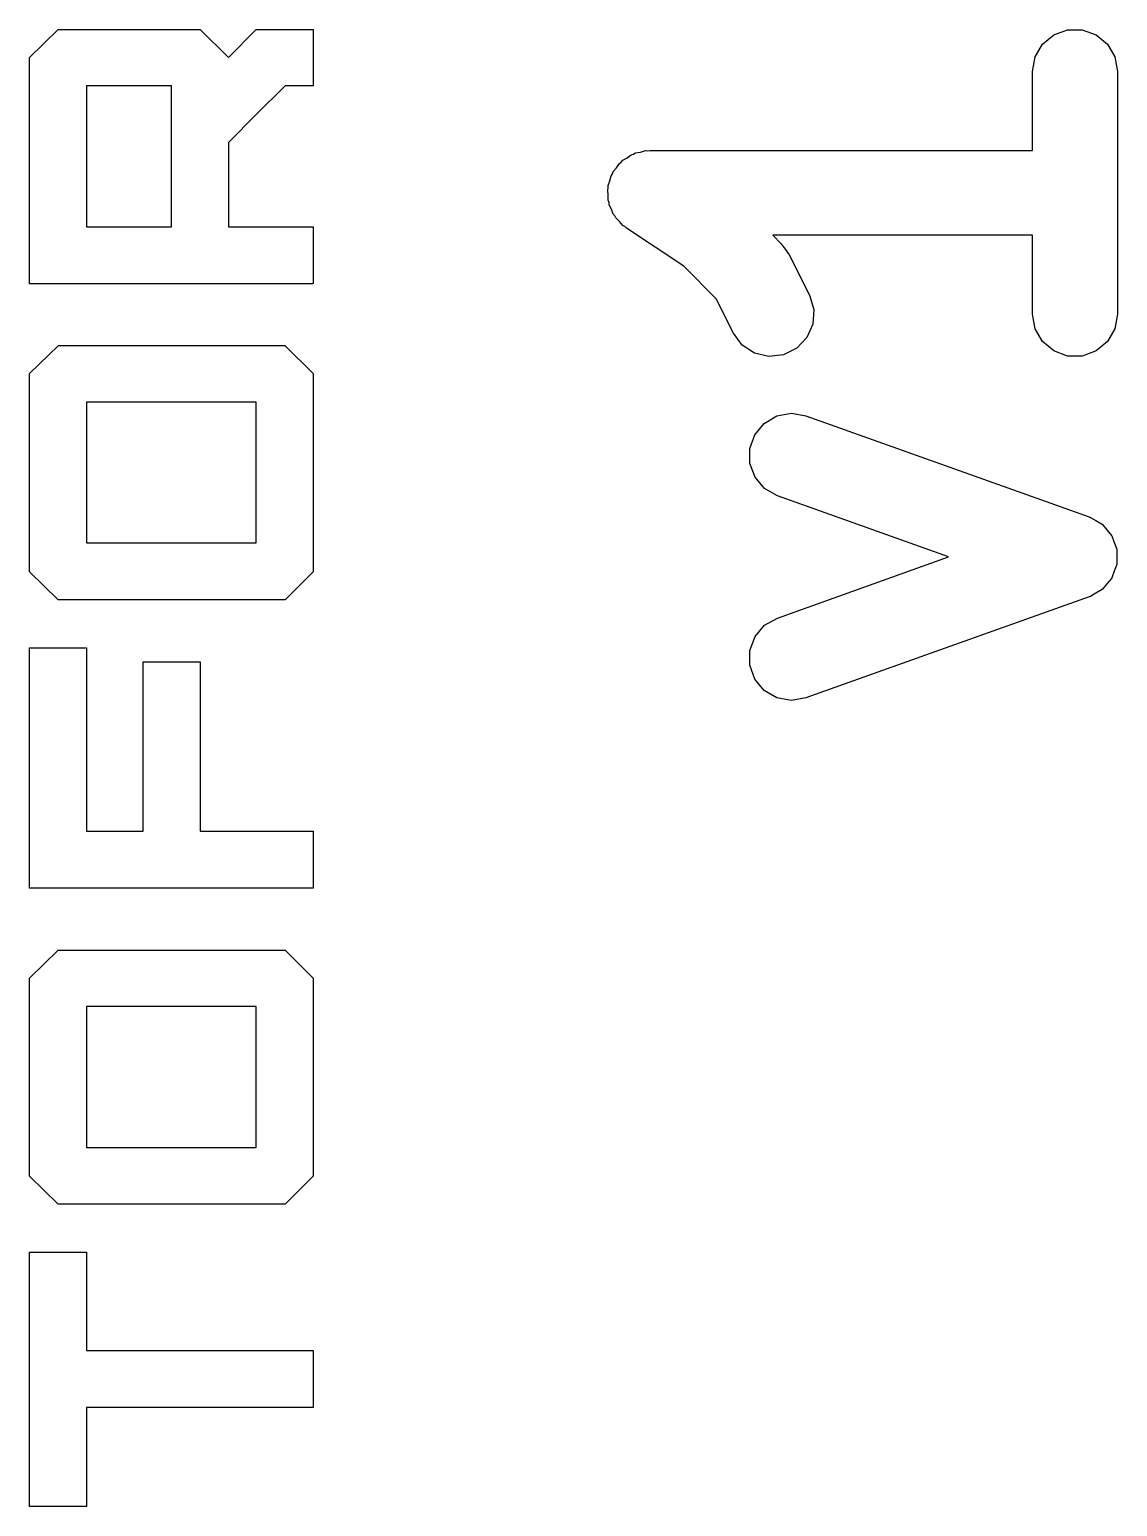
# Model space of a CAD drawing. Extents: x 4 to 27.8, y 3.9 to 24.1.
# Drawn here: x 23.99 to 27.83, y 14.15 to 19.36 of the extents above; entities that cross this region are included whole.
import ezdxf

# ---------------------------------------------------------------- set-up
doc = ezdxf.new("R2010")
doc.units = 0
doc.header["$MEASUREMENT"] = 0
doc.layers.add('BLACK', color=7, linetype='CONTINUOUS')

msp = doc.modelspace()

# ---------------------------------------------------------------- linework, layer by layer
at = {"layer": 'Black'}
for p, q in [((23.9879, 19.2639), (24.0893, 19.3624)), ((24.0893, 19.3624), (24.0894, 19.3625)), ((24.0893, 19.3624), (24.0893, 19.3624)), ((24.0893, 19.3624), (24.0893, 19.3624)), ((24.0894, 19.3625), (24.0895, 19.3625)), ((24.0895, 19.3625), (24.0895, 19.3625)), ((24.0895, 19.3625), (24.0895, 19.3625)), ((24.0895, 19.3625), (24.0896, 19.3625)), ((24.0896, 19.3625), (24.0896, 19.3625)), ((24.0896, 19.3625), (24.0896, 19.3625)), ((24.0896, 19.3625), (24.0897, 19.3625)), ((24.0897, 19.3625), (24.5899, 19.3625)), ((24.5899, 19.3625), (24.5899, 19.3625)), ((24.5899, 19.3625), (24.59, 19.3625)), ((24.5899, 19.3625), (24.5899, 19.3625)), ((24.59, 19.3625), (24.59, 19.3625)), ((24.59, 19.3625), (24.5901, 19.3625)), ((24.5901, 19.3625), (24.5901, 19.3625)), ((24.5901, 19.3625), (24.5901, 19.3625)), ((24.5901, 19.3625), (24.5902, 19.3624)), ((24.5902, 19.3624), (24.5902, 19.3624)), ((24.5902, 19.3624), (24.5902, 19.3624)), ((24.5902, 19.3624), (24.6898, 19.2642)), ((24.6898, 19.2642), (24.788, 19.3624)), ((24.788, 19.3624), (24.7881, 19.3625)), ((24.788, 19.3624), (24.788, 19.3624)), ((24.788, 19.3624), (24.788, 19.3624)), ((24.7881, 19.3625), (24.7882, 19.3625)), ((24.7882, 19.3625), (24.7882, 19.3625)), ((24.7882, 19.3625), (24.7882, 19.3625)), ((24.7882, 19.3625), (24.7883, 19.3625)), ((24.7883, 19.3625), (24.7883, 19.3625)), ((24.7883, 19.3625), (24.7883, 19.3625)), ((24.7883, 19.3625), (24.7884, 19.3625)), ((24.7884, 19.3625), (24.9883, 19.3625)), ((24.9883, 19.3625), (24.9883, 19.3625)), ((24.9883, 19.3625), (24.9884, 19.3625)), ((24.9884, 19.3625), (24.9884, 19.3625)), ((24.9884, 19.3625), (24.9885, 19.3625)), ((24.9885, 19.3625), (24.9885, 19.3625)), ((24.9885, 19.3625), (24.9885, 19.3625)), ((24.9885, 19.3625), (24.9886, 19.3625)), ((24.9886, 19.3625), (24.9886, 19.3624)), ((24.9886, 19.3624), (24.9886, 19.3624)), ((24.9886, 19.3624), (24.9887, 19.3624)), ((24.9887, 19.3624), (24.9887, 19.3623)), ((24.9887, 19.3623), (24.9887, 19.3623)), ((24.9887, 19.3623), (24.9887, 19.3623)), ((24.9887, 19.3623), (24.9888, 19.3622)), ((24.9888, 19.3622), (24.9888, 19.3622)), ((24.9888, 19.3622), (24.9888, 19.3621)), ((24.9888, 19.3621), (24.9888, 19.3621)), ((24.9888, 19.3621), (24.9888, 19.362)), ((24.9888, 19.362), (24.9888, 19.1636)), ((27.6036, 19.3442), (27.6525, 19.362)), ((27.6525, 19.362), (27.7046, 19.362)), ((27.7046, 19.362), (27.7536, 19.3442)), ((27.5376, 19.2656), (27.5637, 19.3107)), ((27.5637, 19.3107), (27.6036, 19.3442)), ((27.7536, 19.3442), (27.7935, 19.3107)), ((27.7935, 19.3107), (27.8195, 19.2656)), ((23.9878, 19.2637), (23.9878, 19.2638)), ((23.9878, 19.2638), (23.9879, 19.2638)), ((23.9878, 19.2636), (23.9878, 19.2637)), ((23.9878, 19.2637), (23.9878, 19.2637)), ((23.9878, 19.2635), (23.9878, 19.2636)), ((23.9878, 19.2636), (23.9878, 19.2636)), ((23.9878, 19.2636), (23.9878, 19.2636)), ((23.9878, 18.4654), (23.9878, 19.2635)), ((23.9879, 19.2638), (23.9879, 19.2639)), ((23.9879, 19.2639), (23.9879, 19.2639)), ((23.9879, 19.2639), (23.9879, 19.2639)), ((27.5286, 19.2143), (27.5376, 19.2656)), ((27.8195, 19.2656), (27.8286, 19.2143)), ((27.5286, 18.9357), (27.5286, 19.2143)), ((27.8286, 19.2143), (27.8286, 18.3571)), ((24.1887, 19.1631), (24.1887, 18.6658)), ((24.4894, 19.1631), (24.1887, 19.1631)), ((24.4894, 18.6658), (24.4894, 19.1631)), ((24.89, 19.1631), (24.7887, 19.0633)), ((24.9883, 19.1631), (24.89, 19.1631)), ((24.9884, 19.1631), (24.9883, 19.1631)), ((24.9883, 19.1631), (24.9883, 19.1631)), ((24.9885, 19.1631), (24.9884, 19.1631)), ((24.9884, 19.1631), (24.9884, 19.1631)), ((24.9886, 19.1632), (24.9885, 19.1632)), ((24.9885, 19.1632), (24.9885, 19.1632)), ((24.9885, 19.1632), (24.9885, 19.1631)), ((24.9887, 19.1633), (24.9886, 19.1633)), ((24.9886, 19.1633), (24.9886, 19.1632)), ((24.9886, 19.1632), (24.9886, 19.1632)), ((24.9888, 19.1634), (24.9887, 19.1634)), ((24.9887, 19.1634), (24.9887, 19.1633)), ((24.9887, 19.1633), (24.9887, 19.1633)), ((24.9887, 19.1633), (24.9887, 19.1633)), ((24.9888, 19.1636), (24.9888, 19.1636)), ((24.9888, 19.1636), (24.9888, 19.1635)), ((24.9888, 19.1635), (24.9888, 19.1635)), ((24.9888, 19.1635), (24.9888, 19.1634)), ((24.7887, 19.0633), (24.6903, 18.9635)), ((24.6903, 18.9635), (24.6903, 18.6658)), ((26.1704, 18.9343), (26.1786, 18.9357)), ((26.1786, 18.9357), (27.5286, 18.9357)), ((26.0602, 18.8744), (26.0701, 18.8893)), ((26.0701, 18.8893), (26.0768, 18.8942)), ((26.0768, 18.8942), (26.0822, 18.9006)), ((26.0822, 18.9006), (26.0977, 18.9096)), ((26.0977, 18.9096), (26.1121, 18.9202)), ((26.1121, 18.9202), (26.1201, 18.9225)), ((26.1201, 18.9225), (26.1273, 18.9267)), ((26.1273, 18.9267), (26.1449, 18.9298)), ((26.1449, 18.9298), (26.1621, 18.9348)), ((26.1621, 18.9348), (26.1704, 18.9343)), ((26.037, 18.8286), (26.0412, 18.846)), ((26.0412, 18.846), (26.0458, 18.8529)), ((26.0458, 18.8529), (26.0487, 18.8607)), ((26.0487, 18.8607), (26.0602, 18.8744)), ((26.0289, 18.7954), (26.0308, 18.8034)), ((26.0308, 18.7776), (26.0289, 18.7954)), ((26.0308, 18.8118), (26.037, 18.8286)), ((26.0308, 18.8034), (26.0308, 18.8118)), ((26.0308, 18.7597), (26.0308, 18.7776)), ((26.0337, 18.7519), (26.0308, 18.7597)), ((26.0346, 18.7436), (26.0337, 18.7519)), ((26.0425, 18.7275), (26.0346, 18.7436)), ((26.0487, 18.7107), (26.0425, 18.7275)), ((26.054, 18.7043), (26.0487, 18.7107)), ((26.0577, 18.6969), (26.054, 18.7043)), ((26.0706, 18.6845), (26.0577, 18.6969)), ((26.0822, 18.6708), (26.0706, 18.6845)), ((24.1887, 18.6658), (24.4894, 18.6658)), ((24.6903, 18.6658), (24.9883, 18.6658)), ((24.9883, 18.6658), (24.9883, 18.6658)), ((24.9883, 18.6658), (24.9884, 18.6658)), ((24.9884, 18.6658), (24.9884, 18.6658)), ((24.9884, 18.6658), (24.9885, 18.6658)), ((24.9885, 18.6658), (24.9885, 18.6658)), ((24.9885, 18.6658), (24.9885, 18.6658)), ((24.9885, 18.6658), (24.9886, 18.6657)), ((24.9886, 18.6657), (24.9886, 18.6657)), ((24.9886, 18.6657), (24.9886, 18.6657)), ((24.9886, 18.6657), (24.9887, 18.6656)), ((24.9887, 18.6656), (24.9887, 18.6656)), ((24.9887, 18.6656), (24.9887, 18.6656)), ((24.9887, 18.6656), (24.9887, 18.6655)), ((24.9887, 18.6655), (24.9888, 18.6655)), ((24.9888, 18.6655), (24.9888, 18.6654)), ((24.9888, 18.6654), (24.9888, 18.6654)), ((24.9888, 18.6654), (24.9888, 18.6654)), ((24.9888, 18.6654), (24.9888, 18.6653)), ((24.9888, 18.6653), (24.9888, 18.4654)), ((26.0894, 18.6667), (26.0822, 18.6708)), ((26.0954, 18.6609), (26.0894, 18.6667)), ((26.2973, 18.5263), (26.0954, 18.6609)), ((27.5286, 18.6357), (26.6121, 18.6357)), ((26.6121, 18.6357), (26.6418, 18.6061)), ((27.5286, 18.3571), (27.5286, 18.6357)), ((26.6418, 18.6061), (26.6556, 18.5864)), ((26.6556, 18.5864), (26.6699, 18.5671)), ((26.4124, 18.4111), (26.2973, 18.5263)), ((26.6699, 18.5671), (26.7413, 18.4242)), ((23.9878, 18.4653), (23.9878, 18.4654)), ((23.9878, 18.4654), (23.9878, 18.4654)), ((23.9878, 18.4652), (23.9878, 18.4653)), ((23.9878, 18.4653), (23.9878, 18.4653)), ((23.9878, 18.4653), (23.9878, 18.4653)), ((23.9879, 18.4652), (23.9878, 18.4652)), ((23.9878, 18.4652), (23.9878, 18.4652)), ((23.9879, 18.4651), (23.9879, 18.4652)), ((23.988, 18.4651), (23.9879, 18.4651)), ((23.9879, 18.4651), (23.9879, 18.4651)), ((23.988, 18.465), (23.988, 18.4651)), ((23.9881, 18.465), (23.988, 18.465)), ((23.988, 18.465), (23.988, 18.465)), ((23.9882, 18.465), (23.9881, 18.465)), ((23.9881, 18.465), (23.9881, 18.465)), ((23.9882, 18.4649), (23.9882, 18.465)), ((23.9883, 18.4649), (23.9882, 18.4649)), ((23.9882, 18.4649), (23.9882, 18.4649)), ((24.9883, 18.4649), (23.9883, 18.4649)), ((24.9884, 18.4649), (24.9883, 18.4649)), ((24.9883, 18.4649), (24.9883, 18.4649)), ((24.9885, 18.465), (24.9884, 18.465)), ((24.9884, 18.465), (24.9884, 18.4649)), ((24.9886, 18.465), (24.9885, 18.465)), ((24.9885, 18.465), (24.9885, 18.465)), ((24.9885, 18.465), (24.9885, 18.465)), ((24.9887, 18.4651), (24.9886, 18.4651)), ((24.9886, 18.4651), (24.9886, 18.4651)), ((24.9886, 18.4651), (24.9886, 18.465)), ((24.9888, 18.4653), (24.9887, 18.4652)), ((24.9887, 18.4652), (24.9887, 18.4652)), ((24.9887, 18.4652), (24.9887, 18.4652)), ((24.9887, 18.4652), (24.9887, 18.4651)), ((24.9888, 18.4654), (24.9888, 18.4654)), ((24.9888, 18.4654), (24.9888, 18.4653)), ((24.9888, 18.4653), (24.9888, 18.4653)), ((24.9888, 18.4653), (24.9888, 18.4653)), ((26.7413, 18.4242), (26.7562, 18.3743)), ((26.473, 18.2901), (26.4124, 18.4111)), ((26.7562, 18.3743), (26.753, 18.3223)), ((26.753, 18.3223), (26.7323, 18.2745)), ((27.5376, 18.3058), (27.5286, 18.3571)), ((27.8286, 18.3571), (27.8195, 18.3058)), ((26.504, 18.2482), (26.473, 18.2901)), ((26.7323, 18.2745), (26.6965, 18.2367)), ((27.5637, 18.2607), (27.5376, 18.3058)), ((27.6036, 18.2272), (27.5637, 18.2607)), ((27.7935, 18.2607), (27.7536, 18.2272)), ((27.8195, 18.3058), (27.7935, 18.2607)), ((23.9879, 18.1474), (24.0893, 18.2459)), ((24.0893, 18.2459), (24.0893, 18.2459)), ((24.0893, 18.2459), (24.0893, 18.2459)), ((24.0893, 18.2459), (24.0894, 18.2459)), ((24.0894, 18.2459), (24.0895, 18.246)), ((24.0895, 18.246), (24.0895, 18.246)), ((24.0895, 18.246), (24.0895, 18.246)), ((24.0895, 18.246), (24.0896, 18.246)), ((24.0896, 18.246), (24.0896, 18.246)), ((24.0896, 18.246), (24.0896, 18.246)), ((24.0896, 18.246), (24.0897, 18.246)), ((24.0897, 18.246), (24.8898, 18.246)), ((24.8898, 18.246), (24.8898, 18.246)), ((24.8898, 18.246), (24.8899, 18.246)), ((24.8898, 18.246), (24.8898, 18.246)), ((24.8899, 18.246), (24.8899, 18.246)), ((24.8899, 18.246), (24.89, 18.246)), ((24.89, 18.246), (24.89, 18.246)), ((24.89, 18.246), (24.89, 18.2459)), ((24.89, 18.2459), (24.8901, 18.2459)), ((24.8901, 18.2459), (24.8901, 18.2459)), ((24.8901, 18.2459), (24.8901, 18.2459)), ((24.8901, 18.2459), (24.9886, 18.1474)), ((26.5475, 18.2195), (26.504, 18.2482)), ((26.5982, 18.2074), (26.5475, 18.2195)), ((26.6499, 18.2134), (26.5982, 18.2074)), ((26.6965, 18.2367), (26.6499, 18.2134)), ((27.6525, 18.2094), (27.6036, 18.2272)), ((27.7046, 18.2094), (27.6525, 18.2094)), ((27.7536, 18.2272), (27.7046, 18.2094)), ((23.9878, 18.1472), (23.9879, 18.1473)), ((23.9878, 18.1471), (23.9878, 18.1472)), ((23.9878, 18.1472), (23.9878, 18.1472)), ((23.9878, 18.1472), (23.9878, 18.1472)), ((23.9878, 18.147), (23.9878, 18.1471)), ((23.9878, 17.4474), (23.9878, 18.147)), ((23.9878, 18.147), (23.9878, 18.147)), ((23.9878, 18.147), (23.9878, 18.147)), ((23.9879, 18.1473), (23.9879, 18.1474)), ((23.9879, 18.1473), (23.9879, 18.1473)), ((23.9879, 18.1473), (23.9879, 18.1473)), ((24.9886, 18.1474), (24.9886, 18.1473)), ((24.9886, 18.1473), (24.9887, 18.1473)), ((24.9887, 18.1473), (24.9887, 18.1473)), ((24.9887, 18.1473), (24.9887, 18.1472)), ((24.9887, 18.1472), (24.9887, 18.1472)), ((24.9887, 18.1472), (24.9888, 18.1472)), ((24.9888, 18.1472), (24.9888, 18.1471)), ((24.9888, 18.1471), (24.9888, 18.147)), ((24.9888, 18.147), (24.9888, 18.147)), ((24.9888, 18.147), (24.9888, 18.147)), ((24.9888, 18.147), (24.9888, 17.4474)), ((24.1887, 18.0466), (24.1887, 17.5493)), ((24.7879, 18.0466), (24.1887, 18.0466)), ((24.7879, 17.5493), (24.7879, 18.0466)), ((26.5815, 17.9715), (26.6264, 17.9978)), ((26.6264, 17.9978), (26.6777, 18.0071)), ((26.6777, 18.0071), (26.729, 17.9984)), ((26.729, 17.9984), (27.729, 17.6413)), ((26.5482, 17.9314), (26.5815, 17.9715)), ((26.5307, 17.8823), (26.5482, 17.9314)), ((26.531, 17.8302), (26.5307, 17.8823)), ((26.5491, 17.7814), (26.531, 17.8302)), ((26.5828, 17.7417), (26.5491, 17.7814)), ((26.6281, 17.7159), (26.5828, 17.7417)), ((27.2326, 17.5), (26.6281, 17.7159)), ((27.729, 17.6413), (27.7298, 17.6408)), ((27.7298, 17.6408), (27.7307, 17.6406)), ((27.7307, 17.6406), (27.7525, 17.6279)), ((27.7525, 17.6279), (27.7743, 17.6155)), ((27.7743, 17.6155), (27.7749, 17.6148)), ((27.7749, 17.6148), (27.7757, 17.6143)), ((27.7757, 17.6143), (27.7917, 17.595)), ((27.7917, 17.595), (27.808, 17.5758)), ((24.1887, 17.5493), (24.7879, 17.5493)), ((27.808, 17.5758), (27.8083, 17.5749)), ((27.8083, 17.5749), (27.8089, 17.5742)), ((27.8089, 17.5742), (27.8174, 17.5505)), ((27.8174, 17.5505), (27.8261, 17.5269)), ((27.8261, 17.5269), (27.8261, 17.526)), ((26.6281, 17.2841), (27.2326, 17.5)), ((27.8261, 17.526), (27.8264, 17.5252)), ((27.8264, 17.4748), (27.8261, 17.474)), ((27.8264, 17.5252), (27.8263, 17.5)), ((27.8263, 17.5), (27.8264, 17.4748)), ((23.9878, 17.4473), (23.9878, 17.4474)), ((23.9878, 17.4474), (23.9878, 17.4474)), ((23.9878, 17.4474), (23.9878, 17.4474)), ((23.9878, 17.4472), (23.9878, 17.4473)), ((23.9879, 17.4472), (23.9878, 17.4472)), ((23.9878, 17.4472), (23.9878, 17.4472)), ((23.9878, 17.4472), (23.9878, 17.4472)), ((23.9879, 17.4471), (23.9879, 17.4472)), ((24.0893, 17.3485), (23.9879, 17.4471)), ((23.9879, 17.4471), (23.9879, 17.4471)), ((23.9879, 17.4471), (23.9879, 17.4471)), ((24.9886, 17.4471), (24.8901, 17.3485)), ((24.9887, 17.4471), (24.9886, 17.4471)), ((24.9886, 17.4471), (24.9886, 17.4471)), ((24.9888, 17.4472), (24.9887, 17.4472)), ((24.9887, 17.4472), (24.9887, 17.4472)), ((24.9887, 17.4472), (24.9887, 17.4472)), ((24.9887, 17.4472), (24.9887, 17.4471)), ((24.9888, 17.4474), (24.9888, 17.4474)), ((24.9888, 17.4474), (24.9888, 17.4474)), ((24.9888, 17.4474), (24.9888, 17.4473)), ((24.9888, 17.4473), (24.9888, 17.4472)), ((27.808, 17.4242), (27.7917, 17.4051)), ((27.8083, 17.4251), (27.808, 17.4242)), ((27.8089, 17.4258), (27.8083, 17.4251)), ((27.8174, 17.4495), (27.8089, 17.4258)), ((27.8261, 17.4731), (27.8174, 17.4495)), ((27.8261, 17.474), (27.8261, 17.4731)), ((27.7525, 17.3721), (27.7307, 17.3594)), ((27.7743, 17.3845), (27.7525, 17.3721)), ((27.7749, 17.3852), (27.7743, 17.3845)), ((27.7757, 17.3857), (27.7749, 17.3852)), ((27.7917, 17.4051), (27.7757, 17.3857)), ((24.0894, 17.3485), (24.0893, 17.3485)), ((24.0893, 17.3485), (24.0893, 17.3485)), ((24.0893, 17.3485), (24.0893, 17.3485)), ((24.0895, 17.3484), (24.0894, 17.3485)), ((24.0894, 17.3485), (24.0894, 17.3485)), ((24.0894, 17.3485), (24.0894, 17.3485)), ((24.0896, 17.3484), (24.0895, 17.3484)), ((24.0895, 17.3484), (24.0895, 17.3484)), ((24.0895, 17.3484), (24.0895, 17.3484)), ((24.0895, 17.3484), (24.0895, 17.3484)), ((24.0895, 17.3484), (24.0895, 17.3484)), ((24.0897, 17.3484), (24.0896, 17.3484)), ((24.0896, 17.3484), (24.0896, 17.3484)), ((24.0896, 17.3484), (24.0896, 17.3484)), ((24.8898, 17.3484), (24.0897, 17.3484)), ((24.8899, 17.3484), (24.8898, 17.3484)), ((24.8898, 17.3484), (24.8898, 17.3484)), ((24.8898, 17.3484), (24.8898, 17.3484)), ((24.89, 17.3484), (24.8899, 17.3484)), ((24.8899, 17.3484), (24.8899, 17.3484)), ((24.8901, 17.3485), (24.89, 17.3485)), ((24.89, 17.3485), (24.89, 17.3484)), ((24.89, 17.3484), (24.89, 17.3484)), ((24.8901, 17.3485), (24.8901, 17.3485)), ((24.8901, 17.3485), (24.8901, 17.3485)), ((27.729, 17.3587), (26.729, 17.0016)), ((27.7298, 17.3592), (27.729, 17.3587)), ((27.7307, 17.3594), (27.7298, 17.3592)), ((26.5828, 17.2583), (26.6281, 17.2841)), ((26.531, 17.1698), (26.5491, 17.2186)), ((26.5491, 17.2186), (26.5828, 17.2583)), ((23.9878, 17.1788), (23.9879, 17.1789)), ((23.9878, 17.1787), (23.9878, 17.1788)), ((23.9878, 17.1788), (23.9878, 17.1788)), ((23.9878, 17.1788), (23.9878, 17.1788)), ((23.9878, 17.1786), (23.9878, 17.1787)), ((23.9878, 17.1787), (23.9878, 17.1787)), ((23.9878, 16.3305), (23.9878, 17.1786)), ((23.9878, 17.1786), (23.9878, 17.1786)), ((23.9879, 17.1789), (23.988, 17.179)), ((23.9879, 17.1789), (23.9879, 17.1789)), ((23.9879, 17.1789), (23.9879, 17.1789)), ((23.988, 17.179), (23.988, 17.179)), ((23.988, 17.179), (23.988, 17.179)), ((23.988, 17.179), (23.9881, 17.179)), ((23.9881, 17.179), (23.9881, 17.1791)), ((23.9881, 17.1791), (23.9882, 17.1791)), ((23.9882, 17.1791), (23.9882, 17.1791)), ((23.9882, 17.1791), (23.9882, 17.1791)), ((23.9882, 17.1791), (23.9883, 17.1791)), ((23.9883, 17.1791), (24.1882, 17.1791)), ((24.1882, 17.1791), (24.1883, 17.1791)), ((24.1882, 17.1791), (24.1882, 17.1791)), ((24.1883, 17.1791), (24.1883, 17.1791)), ((24.1883, 17.1791), (24.1883, 17.1791)), ((24.1883, 17.1791), (24.1884, 17.179)), ((24.1884, 17.179), (24.1884, 17.179)), ((24.1884, 17.179), (24.1885, 17.179)), ((24.1885, 17.179), (24.1885, 17.179)), ((24.1885, 17.179), (24.1885, 17.1789)), ((24.1885, 17.1789), (24.1886, 17.1789)), ((24.1886, 17.1789), (24.1886, 17.1789)), ((24.1886, 17.1789), (24.1886, 17.1788)), ((24.1886, 17.1788), (24.1886, 17.1788)), ((24.1886, 17.1788), (24.1886, 17.1788)), ((24.1886, 17.1788), (24.1886, 17.1787)), ((24.1886, 17.1787), (24.1887, 17.1787)), ((24.1887, 17.1787), (24.1887, 17.1786)), ((24.1887, 17.1786), (24.1887, 17.1786)), ((24.1887, 17.1786), (24.1887, 16.5309)), ((26.5307, 17.1177), (26.531, 17.1698)), ((24.3891, 17.1288), (24.3892, 17.1289)), ((24.3891, 17.1287), (24.3891, 17.1288)), ((24.3891, 17.1288), (24.3891, 17.1288)), ((24.3891, 17.1288), (24.3891, 17.1288)), ((24.3891, 17.1286), (24.3891, 17.1287)), ((24.3891, 17.1287), (24.3891, 17.1287)), ((24.3891, 16.5309), (24.3891, 17.1286)), ((24.3892, 17.1289), (24.3892, 17.129)), ((24.3892, 17.129), (24.3893, 17.129)), ((24.3892, 17.1289), (24.3892, 17.1289)), ((24.3892, 17.1289), (24.3892, 17.1289)), ((24.3893, 17.129), (24.3893, 17.1291)), ((24.3893, 17.1291), (24.3894, 17.1291)), ((24.3893, 17.129), (24.3893, 17.129)), ((24.3894, 17.1291), (24.3894, 17.1291)), ((24.3894, 17.1291), (24.3895, 17.1291)), ((24.3895, 17.1291), (24.3895, 17.1291)), ((24.3895, 17.1291), (24.3896, 17.1291)), ((24.3896, 17.1291), (24.3896, 17.1291)), ((24.3896, 17.1291), (24.5895, 17.1291)), ((24.5895, 17.1291), (24.5895, 17.1291)), ((24.5895, 17.1291), (24.5896, 17.1291)), ((24.5896, 17.1291), (24.5896, 17.1291)), ((24.5896, 17.1291), (24.5897, 17.1291)), ((24.5897, 17.1291), (24.5897, 17.1291)), ((24.5897, 17.1291), (24.5897, 17.1291)), ((24.5897, 17.1291), (24.5898, 17.129)), ((24.5898, 17.129), (24.5898, 17.129)), ((24.5898, 17.129), (24.5898, 17.129)), ((24.5898, 17.129), (24.5899, 17.1289)), ((24.5899, 17.1289), (24.5899, 17.1289)), ((24.5899, 17.1289), (24.5899, 17.1289)), ((24.5899, 17.1289), (24.5899, 17.1288)), ((24.5899, 17.1288), (24.59, 17.1288)), ((24.59, 17.1288), (24.59, 17.1288)), ((24.59, 17.1288), (24.59, 17.1287)), ((24.59, 17.1287), (24.59, 17.1287)), ((24.59, 17.1287), (24.59, 17.1286)), ((24.59, 17.1286), (24.59, 16.5309)), ((26.5482, 17.0686), (26.5307, 17.1177)), ((26.5815, 17.0285), (26.5482, 17.0686)), ((26.6264, 17.0022), (26.5815, 17.0285)), ((26.6777, 16.9929), (26.6264, 17.0022)), ((26.729, 17.0016), (26.6777, 16.9929)), ((24.1887, 16.5309), (24.3891, 16.5309)), ((24.59, 16.5309), (24.9883, 16.5309)), ((24.9883, 16.5309), (24.9883, 16.5309)), ((24.9883, 16.5309), (24.9884, 16.5309)), ((24.9884, 16.5309), (24.9884, 16.5309)), ((24.9884, 16.5309), (24.9885, 16.5309)), ((24.9885, 16.5309), (24.9885, 16.5309)), ((24.9885, 16.5309), (24.9885, 16.5308)), ((24.9885, 16.5308), (24.9886, 16.5308)), ((24.9886, 16.5308), (24.9886, 16.5308)), ((24.9886, 16.5308), (24.9886, 16.5308)), ((24.9886, 16.5308), (24.9887, 16.5307)), ((24.9887, 16.5307), (24.9887, 16.5307)), ((24.9887, 16.5307), (24.9887, 16.5307)), ((24.9887, 16.5307), (24.9887, 16.5306)), ((24.9887, 16.5306), (24.9888, 16.5306)), ((24.9888, 16.5306), (24.9888, 16.5305)), ((24.9888, 16.5305), (24.9888, 16.5305)), ((24.9888, 16.5305), (24.9888, 16.5305)), ((24.9888, 16.5305), (24.9888, 16.5304)), ((24.9888, 16.5304), (24.9888, 16.3305)), ((23.9878, 16.3304), (23.9878, 16.3305)), ((23.9878, 16.3305), (23.9878, 16.3305)), ((23.9878, 16.3303), (23.9878, 16.3304)), ((23.9878, 16.3304), (23.9878, 16.3304)), ((23.9879, 16.3302), (23.9878, 16.3303)), ((23.9878, 16.3303), (23.9878, 16.3303)), ((23.9878, 16.3303), (23.9878, 16.3303)), ((23.988, 16.3301), (23.9879, 16.3302)), ((23.9879, 16.3302), (23.9879, 16.3302)), ((23.9879, 16.3302), (23.9879, 16.3302)), ((23.9881, 16.3301), (23.988, 16.3301)), ((23.988, 16.3301), (23.988, 16.3301)), ((23.988, 16.3301), (23.988, 16.3301)), ((23.9881, 16.33), (23.9881, 16.3301)), ((23.9882, 16.33), (23.9881, 16.33)), ((23.9883, 16.33), (23.9882, 16.33)), ((23.9882, 16.33), (23.9882, 16.33)), ((23.9882, 16.33), (23.9882, 16.33)), ((24.9883, 16.33), (23.9883, 16.33)), ((24.9884, 16.33), (24.9883, 16.33)), ((24.9883, 16.33), (24.9883, 16.33)), ((24.9885, 16.33), (24.9884, 16.33)), ((24.9884, 16.33), (24.9884, 16.33)), ((24.9886, 16.3301), (24.9885, 16.3301)), ((24.9885, 16.3301), (24.9885, 16.3301)), ((24.9885, 16.3301), (24.9885, 16.33)), ((24.9887, 16.3302), (24.9886, 16.3302)), ((24.9886, 16.3302), (24.9886, 16.3301)), ((24.9886, 16.3301), (24.9886, 16.3301)), ((24.9888, 16.3303), (24.9887, 16.3303)), ((24.9887, 16.3303), (24.9887, 16.3303)), ((24.9887, 16.3303), (24.9887, 16.3302)), ((24.9887, 16.3302), (24.9887, 16.3302)), ((24.9888, 16.3305), (24.9888, 16.3305)), ((24.9888, 16.3305), (24.9888, 16.3304)), ((24.9888, 16.3304), (24.9888, 16.3304)), ((24.9888, 16.3304), (24.9888, 16.3303)), ((23.9879, 16.0124), (24.0893, 16.111)), ((24.0893, 16.111), (24.0893, 16.111)), ((24.0893, 16.111), (24.0893, 16.111)), ((24.0893, 16.111), (24.0894, 16.111)), ((24.0894, 16.111), (24.0895, 16.111)), ((24.0895, 16.111), (24.0895, 16.1111)), ((24.0895, 16.1111), (24.0895, 16.1111)), ((24.0895, 16.1111), (24.0896, 16.1111)), ((24.0896, 16.1111), (24.0896, 16.1111)), ((24.0896, 16.1111), (24.0896, 16.1111)), ((24.0896, 16.1111), (24.0897, 16.1111)), ((24.0897, 16.1111), (24.8898, 16.1111)), ((24.8898, 16.1111), (24.8898, 16.1111)), ((24.8898, 16.1111), (24.8899, 16.1111)), ((24.8898, 16.1111), (24.8898, 16.1111)), ((24.8899, 16.1111), (24.8899, 16.1111)), ((24.8899, 16.1111), (24.89, 16.1111)), ((24.89, 16.1111), (24.89, 16.111)), ((24.89, 16.111), (24.89, 16.111)), ((24.89, 16.111), (24.8901, 16.111)), ((24.8901, 16.111), (24.8901, 16.111)), ((24.8901, 16.111), (24.8901, 16.1109)), ((24.8901, 16.1109), (24.9886, 16.0124)), ((23.9878, 16.0123), (23.9879, 16.0124)), ((23.9878, 16.0122), (23.9878, 16.0123)), ((23.9878, 16.0123), (23.9878, 16.0123)), ((23.9878, 16.0123), (23.9878, 16.0123)), ((23.9878, 16.0121), (23.9878, 16.0122)), ((23.9878, 15.3125), (23.9878, 16.0121)), ((23.9878, 16.0121), (23.9878, 16.0121)), ((23.9878, 16.0121), (23.9878, 16.0121)), ((23.9879, 16.0124), (23.9879, 16.0124)), ((23.9879, 16.0124), (23.9879, 16.0124)), ((23.9879, 16.0124), (23.9879, 16.0124)), ((24.9886, 16.0124), (24.9886, 16.0124)), ((24.9886, 16.0124), (24.9887, 16.0124)), ((24.9887, 16.0124), (24.9887, 16.0124)), ((24.9887, 16.0124), (24.9887, 16.0123)), ((24.9887, 16.0123), (24.9887, 16.0123)), ((24.9887, 16.0123), (24.9888, 16.0123)), ((24.9888, 16.0123), (24.9888, 16.0122)), ((24.9888, 16.0122), (24.9888, 16.0121)), ((24.9888, 16.0121), (24.9888, 16.0121)), ((24.9888, 16.0121), (24.9888, 16.0121)), ((24.9888, 16.0121), (24.9888, 15.3125)), ((24.1887, 15.9116), (24.1887, 15.4144)), ((24.7879, 15.9116), (24.1887, 15.9116)), ((24.7879, 15.4144), (24.7879, 15.9116)), ((24.1887, 15.4144), (24.7879, 15.4144)), ((23.9878, 15.3124), (23.9878, 15.3125)), ((23.9878, 15.3125), (23.9878, 15.3125)), ((23.9878, 15.3125), (23.9878, 15.3125)), ((23.9878, 15.3123), (23.9878, 15.3124)), ((23.9879, 15.3122), (23.9878, 15.3123)), ((23.9878, 15.3123), (23.9878, 15.3123)), ((23.9878, 15.3123), (23.9878, 15.3123)), ((24.0893, 15.2136), (23.9879, 15.3122)), ((23.9879, 15.3122), (23.9879, 15.3122)), ((23.9879, 15.3122), (23.9879, 15.3122)), ((23.9879, 15.3122), (23.9879, 15.3122)), ((24.9886, 15.3122), (24.8901, 15.2136)), ((24.9887, 15.3122), (24.9886, 15.3122)), ((24.9886, 15.3122), (24.9886, 15.3122)), ((24.9888, 15.3123), (24.9887, 15.3123)), ((24.9887, 15.3123), (24.9887, 15.3123)), ((24.9887, 15.3123), (24.9887, 15.3122)), ((24.9887, 15.3122), (24.9887, 15.3122)), ((24.9888, 15.3125), (24.9888, 15.3125)), ((24.9888, 15.3125), (24.9888, 15.3125)), ((24.9888, 15.3125), (24.9888, 15.3124)), ((24.9888, 15.3124), (24.9888, 15.3123)), ((24.0894, 15.2136), (24.0893, 15.2136)), ((24.0893, 15.2136), (24.0893, 15.2136)), ((24.0893, 15.2136), (24.0893, 15.2136)), ((24.0895, 15.2135), (24.0894, 15.2136)), ((24.0894, 15.2136), (24.0894, 15.2136)), ((24.0894, 15.2136), (24.0894, 15.2136)), ((24.0896, 15.2135), (24.0895, 15.2135)), ((24.0895, 15.2135), (24.0895, 15.2135)), ((24.0895, 15.2135), (24.0895, 15.2135)), ((24.0895, 15.2135), (24.0895, 15.2135)), ((24.0895, 15.2135), (24.0895, 15.2135)), ((24.0897, 15.2135), (24.0896, 15.2135)), ((24.0896, 15.2135), (24.0896, 15.2135)), ((24.0896, 15.2135), (24.0896, 15.2135)), ((24.8898, 15.2135), (24.0897, 15.2135)), ((24.8899, 15.2135), (24.8898, 15.2135)), ((24.8898, 15.2135), (24.8898, 15.2135)), ((24.8898, 15.2135), (24.8898, 15.2135)), ((24.89, 15.2135), (24.8899, 15.2135)), ((24.8899, 15.2135), (24.8899, 15.2135)), ((24.8901, 15.2136), (24.89, 15.2136)), ((24.89, 15.2136), (24.89, 15.2135)), ((24.89, 15.2135), (24.89, 15.2135)), ((24.8901, 15.2136), (24.8901, 15.2136)), ((24.8901, 15.2136), (24.8901, 15.2136)), ((23.9878, 15.0435), (23.9879, 15.0436)), ((23.9878, 15.0434), (23.9878, 15.0435)), ((23.9878, 15.0435), (23.9878, 15.0435)), ((23.9878, 15.0433), (23.9878, 15.0434)), ((23.9878, 15.0434), (23.9878, 15.0434)), ((23.9878, 15.0434), (23.9878, 15.0434)), ((23.9878, 14.1467), (23.9878, 15.0433)), ((23.9878, 15.0433), (23.9878, 15.0433)), ((23.9879, 15.0436), (23.988, 15.0437)), ((23.9879, 15.0436), (23.9879, 15.0436)), ((23.9879, 15.0436), (23.9879, 15.0436)), ((23.988, 15.0437), (23.988, 15.0437)), ((23.988, 15.0437), (23.988, 15.0437)), ((23.988, 15.0437), (23.9881, 15.0437)), ((23.9881, 15.0437), (23.9882, 15.0438)), ((23.9881, 15.0437), (23.9881, 15.0437)), ((23.9882, 15.0438), (23.9882, 15.0438)), ((23.9882, 15.0438), (23.9882, 15.0438)), ((23.9882, 15.0438), (23.9883, 15.0438)), ((23.9883, 15.0438), (24.1882, 15.0438)), ((24.1882, 15.0438), (24.1883, 15.0438)), ((24.1882, 15.0438), (24.1882, 15.0438)), ((24.1883, 15.0438), (24.1883, 15.0438)), ((24.1883, 15.0438), (24.1883, 15.0437)), ((24.1883, 15.0437), (24.1884, 15.0437)), ((24.1884, 15.0437), (24.1884, 15.0437)), ((24.1884, 15.0437), (24.1885, 15.0437)), ((24.1885, 15.0437), (24.1885, 15.0437)), ((24.1885, 15.0437), (24.1885, 15.0436)), ((24.1885, 15.0436), (24.1886, 15.0436)), ((24.1886, 15.0436), (24.1886, 15.0436)), ((24.1886, 15.0436), (24.1886, 15.0435)), ((24.1886, 15.0435), (24.1886, 15.0435)), ((24.1886, 15.0435), (24.1886, 15.0434)), ((24.1886, 15.0434), (24.1886, 15.0434)), ((24.1886, 15.0434), (24.1887, 15.0434)), ((24.1887, 15.0434), (24.1887, 15.0433)), ((24.1887, 15.0433), (24.1887, 15.0433)), ((24.1887, 15.0433), (24.1887, 14.6968)), ((24.1887, 14.6968), (24.9883, 14.6968)), ((24.9883, 14.6968), (24.9883, 14.6968)), ((24.9883, 14.6968), (24.9884, 14.6968)), ((24.9884, 14.6968), (24.9884, 14.6968)), ((24.9884, 14.6968), (24.9885, 14.6968)), ((24.9885, 14.6968), (24.9885, 14.6968)), ((24.9885, 14.6968), (24.9885, 14.6968)), ((24.9885, 14.6968), (24.9886, 14.6967)), ((24.9886, 14.6967), (24.9886, 14.6967)), ((24.9886, 14.6967), (24.9886, 14.6967)), ((24.9886, 14.6967), (24.9887, 14.6967)), ((24.9887, 14.6967), (24.9887, 14.6966)), ((24.9887, 14.6966), (24.9887, 14.6966)), ((24.9887, 14.6966), (24.9887, 14.6965)), ((24.9887, 14.6965), (24.9888, 14.6965)), ((24.9888, 14.6965), (24.9888, 14.6965)), ((24.9888, 14.6965), (24.9888, 14.6964)), ((24.9888, 14.6964), (24.9888, 14.6964)), ((24.9888, 14.6964), (24.9888, 14.6963)), ((24.9888, 14.6963), (24.9888, 14.4965)), ((24.9883, 14.496), (24.1887, 14.496)), ((24.1887, 14.496), (24.1887, 14.1467)), ((24.9884, 14.496), (24.9883, 14.496)), ((24.9883, 14.496), (24.9883, 14.496)), ((24.9885, 14.496), (24.9884, 14.496)), ((24.9884, 14.496), (24.9884, 14.496)), ((24.9886, 14.496), (24.9885, 14.496)), ((24.9885, 14.496), (24.9885, 14.496)), ((24.9885, 14.496), (24.9885, 14.496)), ((24.9887, 14.4961), (24.9886, 14.4961)), ((24.9886, 14.4961), (24.9886, 14.4961)), ((24.9886, 14.4961), (24.9886, 14.496)), ((24.9888, 14.4963), (24.9887, 14.4962)), ((24.9887, 14.4962), (24.9887, 14.4962)), ((24.9887, 14.4962), (24.9887, 14.4962)), ((24.9887, 14.4962), (24.9887, 14.4961)), ((24.9888, 14.4965), (24.9888, 14.4964)), ((24.9888, 14.4964), (24.9888, 14.4964)), ((24.9888, 14.4964), (24.9888, 14.4963)), ((24.9888, 14.4963), (24.9888, 14.4963)), ((23.9878, 14.1466), (23.9878, 14.1467)), ((23.9878, 14.1465), (23.9878, 14.1466)), ((23.9878, 14.1466), (23.9878, 14.1466)), ((23.9878, 14.1464), (23.9878, 14.1465)), ((23.9878, 14.1465), (23.9878, 14.1465)), ((23.9878, 14.1465), (23.9878, 14.1465)), ((23.9879, 14.1464), (23.9878, 14.1464)), ((23.9879, 14.1463), (23.9879, 14.1464)), ((23.988, 14.1463), (23.9879, 14.1463)), ((23.9879, 14.1463), (23.9879, 14.1463)), ((23.988, 14.1462), (23.988, 14.1463)), ((23.988, 14.1463), (23.988, 14.1463)), ((23.9881, 14.1462), (23.988, 14.1462)), ((23.9882, 14.1462), (23.9881, 14.1462)), ((23.9881, 14.1462), (23.9881, 14.1462)), ((23.9883, 14.1462), (23.9882, 14.1462)), ((23.9882, 14.1462), (23.9882, 14.1462)), ((23.9882, 14.1462), (23.9882, 14.1462)), ((24.1882, 14.1462), (23.9883, 14.1462)), ((24.1883, 14.1462), (24.1882, 14.1462)), ((24.1882, 14.1462), (24.1882, 14.1462)), ((24.1884, 14.1462), (24.1883, 14.1462)), ((24.1883, 14.1462), (24.1883, 14.1462)), ((24.1883, 14.1462), (24.1883, 14.1462)), ((24.1885, 14.1463), (24.1884, 14.1462)), ((24.1884, 14.1462), (24.1884, 14.1462)), ((24.1886, 14.1463), (24.1885, 14.1463)), ((24.1885, 14.1463), (24.1885, 14.1463)), ((24.1885, 14.1463), (24.1885, 14.1463)), ((24.1887, 14.1466), (24.1886, 14.1465)), ((24.1886, 14.1465), (24.1886, 14.1465)), ((24.1886, 14.1465), (24.1886, 14.1465)), ((24.1886, 14.1465), (24.1886, 14.1464)), ((24.1886, 14.1464), (24.1886, 14.1464)), ((24.1886, 14.1464), (24.1886, 14.1463)), ((24.1887, 14.1467), (24.1887, 14.1466)), ((24.1887, 14.1466), (24.1887, 14.1466))]:
    msp.add_line(p, q, dxfattribs=at)

doc.saveas('drawing.dxf')
